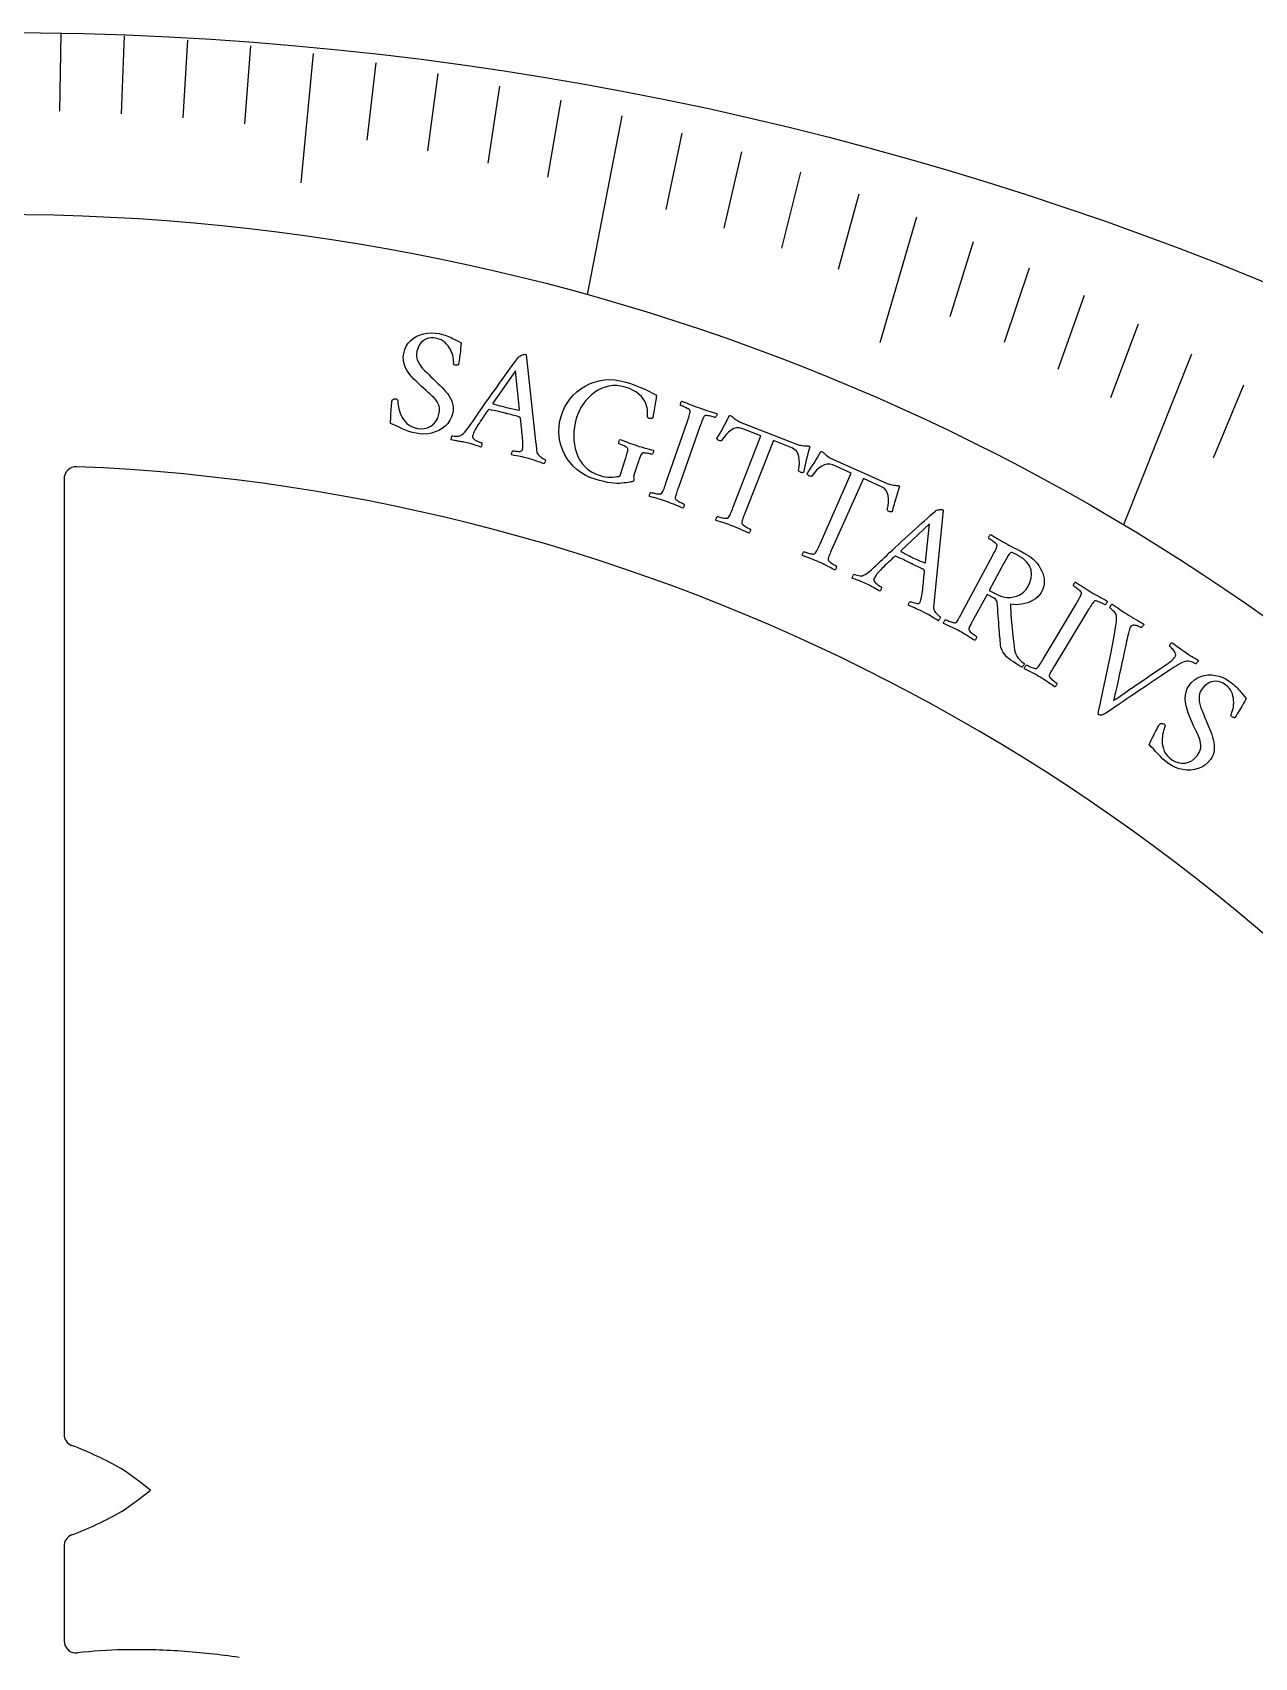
# Model space of a CAD drawing. Header units: millimetres. Extents: x -68 to 68, y -68 to 68.
# Drawn here: x 0.72 to 25.84, y 35 to 68.4 of the extents above; entities that cross this region are included whole.
import ezdxf

# ---------------------------------------------------------------- set-up
doc = ezdxf.new("R2010")
doc.units = ezdxf.units.MM
for name, color, linetype in [('CUT_INNER', 6, 'Continuous'), ('CUT_OUTER', 1, 'Continuous'), ('ENGRAVE', 7, 'Continuous'), ('ENGRAVE_FINE', 8, 'Continuous'), ('TEXT', 5, 'Continuous')]:
    doc.layers.add(name, color=color, linetype=linetype)

msp = doc.modelspace()

# ---------------------------------------------------------------- linework, layer by layer
at = {"layer": 'CUT_INNER'}
for points in [[(1.368, 59.2249), (1.368, 39.5874)], [(1.368, 37.2853), (1.368, 35.3395)]]:
    msp.add_lwpolyline(points, dxfattribs=at)
for centre, radius, start, end in [((1.618, 59.2249), 0.25, 87.71484, 180), ((0.0003, 19.5458), 39.962, 348.04781, 87.66562), ((0.0002, -0.0001), 64.9798, 291.797457, 58.641452), ((1.618, 39.5874), 0.25, 180, 247.52121), ((-1.0799, 32.4677), 7.3639, 60.49244, 69.30507), ((-2.3597, 31.6267), 8.7541, 51.06655, 55.90859), ((-1.6028, 44.2235), 7.4833, 303.67997, 309.34489), ((-1.0799, 44.405), 7.3639, 290.69493, 299.50756), ((1.618, 37.2853), 0.25, 112.47879, 180), ((1.618, 35.3395), 0.25, 180, 275.76847), ((2.7308, 26.0284), 9.1274, 90.89994, 96.8441), ((2.8719, 22.2204), 12.9374, 85.99008, 91.25964), ((2.6694, 19.3827), 15.7823, 81.6342, 85.97712)]:
    msp.add_arc(centre, radius, start, end, dxfattribs=at)
at = {"layer": 'CUT_OUTER'}
msp.add_circle((0, 0), 68.4, dxfattribs=at)
at = {"layer": 'ENGRAVE'}
for points in [[(12.83, 66.6852), (12.1222, 63.0064)], [(24.5392, 61.7899), (23.1442, 58.2772)]]:
    msp.add_lwpolyline(points, dxfattribs=at)
msp.add_circle((0, 19.5457), 45.1196, dxfattribs=at)
at = {"layer": 'ENGRAVE_FINE'}
for points in [[(1.3024, 68.3826), (1.2719, 66.7823)], [(2.6036, 68.3306), (2.5427, 66.731)], [(3.9024, 68.2439), (3.811, 66.6455)], [(5.1977, 68.1227), (5.0759, 66.526)], [(6.4883, 67.9672), (6.2346, 65.3097)], [(7.7729, 67.7777), (7.5904, 66.1858)], [(9.0505, 67.5543), (8.8377, 65.9656)], [(10.32, 67.2976), (10.0769, 65.7125)], [(11.5802, 67.0077), (11.3069, 65.4267)], [(14.0684, 66.3306), (13.7351, 64.7592)], [(15.2943, 65.9443), (14.9311, 64.3785)], [(16.5067, 65.5269), (16.1138, 63.9671)], [(17.7047, 65.079), (17.2822, 63.5257)], [(18.8874, 64.6013), (18.1337, 62.0237)], [(20.0537, 64.0945), (19.5722, 62.5555)], [(21.2029, 63.5591), (20.6921, 62.0281)], [(22.334, 62.9961), (21.7942, 61.4734)], [(23.4464, 62.406), (22.8776, 60.8922)], [(25.6118, 61.1483), (24.9856, 59.6535)]]:
    msp.add_lwpolyline(points, dxfattribs=at)
at = {"layer": 'TEXT'}
for points in [[(9.0748, 62.2106), (9.1225, 62.1997), (9.1657, 62.1883), (9.2044, 62.1764), (9.2385, 62.1641), (9.2704, 62.1509), (9.3026, 62.1367), (9.3348, 62.1213), (9.3673, 62.1049), (9.4018, 62.0871), (9.4404, 62.0676), (9.483, 62.0462), (9.5296, 62.0232), (9.5254, 61.9616), (9.5199, 61.8992), (9.5132, 61.8361), (9.5052, 61.7723), (9.497, 61.7122), (9.4896, 61.6603), (9.483, 61.6165), (9.4772, 61.581), (9.4753, 61.5737), (9.4701, 61.5683), (9.4616, 61.5646), (9.4497, 61.5627), (9.4368, 61.562), (9.4253, 61.562), (9.4153, 61.5628), (9.4066, 61.5642), (9.3963, 61.5673), (9.3875, 61.5717), (9.3802, 61.5774), (9.3744, 61.5844), (9.3762, 61.6146), (9.3752, 61.6479), (9.3716, 61.6842), (9.3653, 61.7236), (9.3561, 61.7644), (9.3436, 61.8051), (9.3279, 61.8456), (9.3091, 61.8861), (9.2868, 61.9253), (9.2611, 61.9623), (9.2319, 61.9969), (9.1992, 62.0291), (9.1628, 62.0577), (9.1225, 62.0811), (9.0784, 62.0994), (9.0304, 62.1126), (8.9687, 62.1221), (8.9125, 62.1236), (8.8618, 62.1169), (8.8165, 62.102), (8.7763, 62.0811), (8.7408, 62.0559), (8.7098, 62.0264), (8.6835, 61.9928), (8.6615, 61.9568), (8.6436, 61.9204), (8.6299, 61.8836), (8.6202, 61.8464), (8.6124, 61.7872), (8.6138, 61.7314), (8.6244, 61.679), (8.6441, 61.6301), (8.6708, 61.5835), (8.7022, 61.5384), (8.7384, 61.4946), (8.7794, 61.4523), (8.8228, 61.4104), (8.8662, 61.3681), (8.9097, 61.3252), (8.9532, 61.2819), (8.9868, 61.2496), (9.0222, 61.2157), (9.0592, 61.1801), (9.0979, 61.143), (9.1368, 61.1043), (9.1744, 61.0642), (9.2109, 61.0226), (9.2462, 60.9797), (9.2785, 60.9352), (9.3064, 60.889), (9.3297, 60.8412), (9.3484, 60.7918), (9.3612, 60.7408), (9.3667, 60.6884), (9.3648, 60.6345), (9.3557, 60.5793), (9.3318, 60.5007), (9.2976, 60.4296), (9.2532, 60.3658), (9.1986, 60.3095), (9.1365, 60.261), (9.0696, 60.2208), (8.9978, 60.1891), (8.9211, 60.1656), (8.842, 60.1508), (8.7627, 60.1451), (8.6832, 60.1484), (8.6035, 60.1608), (8.5293, 60.1786), (8.4574, 60.2004), (8.3877, 60.226), (8.3201, 60.2555), (8.2552, 60.2858), (8.1936, 60.3137), (8.1352, 60.3392), (8.0802, 60.3623), (8.0803, 60.4102), (8.0813, 60.4595), (8.0832, 60.5103), (8.086, 60.5625), (8.0892, 60.6139), (8.0926, 60.6619), (8.0962, 60.7067), (8.0999, 60.7482), (8.1035, 60.7842), (8.1065, 60.8126), (8.1091, 60.8334), (8.1112, 60.8466), (8.1207, 60.8525), (8.1308, 60.8578), (8.1413, 60.8623), (8.1523, 60.8661), (8.1635, 60.8689), (8.1746, 60.8702), (8.1857, 60.8702), (8.1967, 60.8687), (8.209, 60.8644), (8.2179, 60.8572), (8.2234, 60.8469), (8.2254, 60.8338), (8.2266, 60.8086), (8.2295, 60.7789), (8.2341, 60.7446), (8.2404, 60.7057), (8.2492, 60.6638), (8.2613, 60.6206), (8.2768, 60.5762), (8.2956, 60.5304), (8.3184, 60.4852), (8.3462, 60.4425), (8.3788, 60.4022), (8.4163, 60.3643), (8.4596, 60.3304), (8.5099, 60.3021), (8.5672, 60.2795), (8.6314, 60.2623), (8.7028, 60.2536), (8.7721, 60.2579), (8.8396, 60.2754), (8.9051, 60.3061), (8.9642, 60.3497), (9.012, 60.4062), (9.0486, 60.4755), (9.0739, 60.5577), (9.0836, 60.6188), (9.0846, 60.6745), (9.0769, 60.7247), (9.0603, 60.7695), (9.0369, 60.811), (9.0086, 60.851), (8.9755, 60.8896), (8.9375, 60.9267), (8.8963, 60.9637), (8.8533, 61.0019), (8.8087, 61.0411), (8.7624, 61.0814), (8.7112, 61.1289), (8.6592, 61.1783), (8.6065, 61.2296), (8.553, 61.2828), (8.502, 61.3383), (8.4564, 61.3964), (8.4165, 61.4571), (8.3821, 61.5206), (8.3562, 61.5868), (8.3421, 61.656), (8.3396, 61.7282), (8.3488, 61.8033), (8.3699, 61.8809), (8.4009, 61.951), (8.442, 62.0136), (8.4932, 62.0687), (8.5521, 62.1159), (8.6164, 62.1548), (8.6861, 62.1855), (8.7611, 62.2078), (8.839, 62.2217), (8.9173, 62.2267), (8.9959, 62.223), (9.0748, 62.2106)], [(9.7497, 60.3794), (9.7526, 60.3837), (9.7615, 60.3966), (9.7764, 60.4182), (9.7972, 60.4483), (9.8231, 60.4858), (9.8531, 60.5295), (9.8873, 60.5793), (9.9258, 60.6353), (9.9677, 60.696), (10.0124, 60.7598), (10.0598, 60.8269), (10.1099, 60.8972), (10.1617, 60.9696), (10.2142, 61.043), (10.2672, 61.1175), (10.3209, 61.1931), (10.3744, 61.2684), (10.427, 61.342), (10.4787, 61.4139), (10.5294, 61.4842), (10.5783, 61.5516), (10.6244, 61.6148), (10.6675, 61.6737), (10.7078, 61.7284), (10.7193, 61.7391), (10.7348, 61.7495), (10.7543, 61.7598), (10.7778, 61.7698), (10.8015, 61.7781), (10.8216, 61.7832), (10.8382, 61.7852), (10.8512, 61.7839), (10.854, 61.7831), (10.8563, 61.7822), (10.8578, 61.7813), (10.8587, 61.7803), (10.8596, 61.7792), (10.861, 61.7777), (10.863, 61.7758), (10.8655, 61.7736), (11.061, 60.0009), (11.0693, 59.9136), (11.0758, 59.8482), (11.0804, 59.8048), (11.0833, 59.7833), (11.0882, 59.7644), (11.0971, 59.7457), (11.1098, 59.7271), (11.1265, 59.7086), (11.1453, 59.6911), (11.1646, 59.6753), (11.1844, 59.6612), (11.2047, 59.6488), (11.2233, 59.6385), (11.2384, 59.6307), (11.2499, 59.6253), (11.2577, 59.6224), (11.2604, 59.6122), (11.2606, 59.6005), (11.2583, 59.5872), (11.2535, 59.5723), (11.2479, 59.5582), (11.2432, 59.5474), (11.2395, 59.5399), (11.2366, 59.5356), (11.1947, 59.5506), (11.1551, 59.5647), (11.1176, 59.5779), (11.0823, 59.5902), (11.0463, 59.6024), (11.0068, 59.6148), (10.9636, 59.6275), (10.9169, 59.6406), (10.8675, 59.6537), (10.8222, 59.665), (10.7811, 59.6745), (10.7443, 59.6823), (10.7073, 59.6896), (10.6659, 59.6978), (10.6201, 59.7069), (10.5699, 59.717), (10.5666, 59.7257), (10.5656, 59.7362), (10.5669, 59.7487), (10.5706, 59.7629), (10.5757, 59.7768), (10.5816, 59.788), (10.5883, 59.7966), (10.5956, 59.8025), (10.6114, 59.799), (10.6313, 59.796), (10.6554, 59.7932), (10.6837, 59.7907), (10.7119, 59.7895), (10.7358, 59.7905), (10.7553, 59.7936), (10.7706, 59.7989), (10.7779, 59.8048), (10.7843, 59.8134), (10.7897, 59.8247), (10.7943, 59.8387), (10.7974, 59.8553), (10.7994, 59.8774), (10.8001, 59.9049), (10.7996, 59.9379), (10.7981, 59.9749), (10.7959, 60.0144), (10.7928, 60.0563), (10.789, 60.1007), (10.7846, 60.1461), (10.78, 60.1909), (10.7753, 60.2351), (10.7704, 60.2787), (10.7656, 60.3201), (10.7612, 60.3578), (10.7572, 60.3916), (10.7536, 60.4215), (10.7507, 60.4461), (10.7485, 60.4636), (10.7473, 60.4742), (10.7469, 60.4777), (10.7466, 60.4782), (10.7457, 60.4796), (10.7443, 60.4821), (10.7423, 60.4855), (10.7399, 60.489), (10.7373, 60.4917), (10.7345, 60.4937), (10.7315, 60.4949), (10.7073, 60.5027), (10.6802, 60.5107), (10.6504, 60.5191), (10.6177, 60.5278), (10.5842, 60.5365), (10.5518, 60.5448), (10.5206, 60.5528), (10.4906, 60.5605), (10.4829, 60.5625), (10.4751, 60.5645), (10.4673, 60.5665), (10.4596, 60.5685), (10.452, 60.5704), (10.4449, 60.5722), (10.4381, 60.5739), (10.4317, 60.5756), (10.3868, 60.5868), (10.3455, 60.597), (10.3075, 60.606), (10.273, 60.6139), (10.2378, 60.6216), (10.1978, 60.6298), (10.1529, 60.6386), (10.1033, 60.6478), (10.1015, 60.648), (10.0991, 60.6476), (10.0963, 60.6468), (10.0928, 60.6455), (10.0896, 60.6441), (10.0873, 60.6431), (10.0859, 60.6425), (10.0855, 60.6423), (10.0831, 60.6388), (10.0759, 60.6283), (10.0638, 60.6107), (10.047, 60.5862), (10.0269, 60.5567), (10.0049, 60.5247), (9.9811, 60.49), (9.9554, 60.4527), (9.9294, 60.4147), (9.9048, 60.3777), (9.8815, 60.3419), (9.8596, 60.3071), (9.838, 60.273), (9.8196, 60.2414), (9.8046, 60.2122), (9.7928, 60.1856), (9.7834, 60.1614), (9.7756, 60.1397), (9.7695, 60.1205), (9.7649, 60.1038), (9.764, 60.0869), (9.7694, 60.0703), (9.7812, 60.0541), (9.7993, 60.0381), (9.821, 60.0231), (9.8435, 60.0098), (9.8668, 59.9981), (9.8909, 59.988), (9.913, 59.9797), (9.9306, 59.9733), (9.9436, 59.9689), (9.952, 59.9664), (9.9537, 59.961), (9.9542, 59.9523), (9.9535, 59.9405), (9.9517, 59.9255), (9.9489, 59.9101), (9.9455, 59.8971), (9.9414, 59.8865), (9.9368, 59.8783), (9.9092, 59.8867), (9.8838, 59.8946), (9.8604, 59.9019), (9.8392, 59.9088), (9.8189, 59.9153), (9.7987, 59.9219), (9.7785, 59.9284), (9.7582, 59.935), (9.7363, 59.9417), (9.7111, 59.9488), (9.6825, 59.9563), (9.6505, 59.9641), (9.6182, 59.9716), (9.5884, 59.9781), (9.5613, 59.9835), (9.5367, 59.9878), (9.5134, 59.9917), (9.4901, 59.9955), (9.4668, 59.9994), (9.4435, 60.0032), (9.4186, 60.0073), (9.3907, 60.0122), (9.3598, 60.0177), (9.3257, 60.0239), (9.3242, 60.0293), (9.3241, 60.0378), (9.3256, 60.0494), (9.3285, 60.0641), (9.3324, 60.0793), (9.3366, 60.0921), (9.341, 60.1027), (9.3458, 60.1109), (9.3622, 60.108), (9.3838, 60.1058), (9.4106, 60.1042), (9.4425, 60.1032), (9.4746, 60.1042), (9.5016, 60.1086), (9.5236, 60.1164), (9.5405, 60.1277), (9.5698, 60.1528), (9.5978, 60.1801), (9.6245, 60.2095), (9.65, 60.241), (9.6748, 60.2741), (9.6997, 60.3082), (9.7246, 60.3433), (9.7497, 60.3794)], [(10.6467, 61.448), (10.1827, 60.7825), (10.1827, 60.7821), (10.1827, 60.7808), (10.1827, 60.7788), (10.1827, 60.7759), (10.183, 60.773), (10.1835, 60.7708), (10.1845, 60.7693), (10.1859, 60.7686), (10.2166, 60.7594), (10.2503, 60.7497), (10.2869, 60.7395), (10.3265, 60.7287), (10.3655, 60.7181), (10.4005, 60.7088), (10.4315, 60.7006), (10.4584, 60.6937), (10.4933, 60.685), (10.5266, 60.6771), (10.5583, 60.67), (10.5883, 60.6638), (10.6181, 60.6577), (10.6493, 60.6513), (10.6818, 60.6445), (10.7157, 60.6373), (10.7187, 60.6371), (10.7213, 60.6379), (10.7236, 60.6399), (10.7255, 60.643), (10.7271, 60.6462), (10.7282, 60.6485), (10.7289, 60.6499), (10.7291, 60.6503)], [(12.9011, 59.613), (12.9026, 59.6175), (12.904, 59.6221), (12.9055, 59.6266), (12.9069, 59.6312), (12.9084, 59.6357), (12.9099, 59.6403), (12.9113, 59.6448), (12.9128, 59.6494), (12.9218, 59.6775), (12.9301, 59.7045), (12.9379, 59.7301), (12.945, 59.7545), (12.951, 59.7774), (12.9553, 59.7984), (12.9581, 59.8177), (12.9592, 59.8353), (12.9579, 59.8452), (12.9511, 59.8559), (12.9389, 59.8672), (12.9212, 59.8793), (12.9005, 59.8913), (12.8791, 59.9028), (12.8571, 59.9135), (12.8345, 59.9237), (12.8133, 59.9326), (12.7955, 59.9398), (12.7812, 59.9453), (12.7703, 59.949), (12.7685, 59.9575), (12.7683, 59.968), (12.7699, 59.9805), (12.773, 59.9949), (12.7776, 60.009), (12.7831, 60.0202), (12.7897, 60.0285), (12.7972, 60.0341), (12.8422, 60.018), (12.8863, 60.0017), (12.9294, 59.9852), (12.9717, 59.9685), (13.0136, 59.9521), (13.0558, 59.9364), (13.0982, 59.9214), (13.1408, 59.9071), (13.1845, 59.8933), (13.2271, 59.8806), (13.2686, 59.8691), (13.309, 59.8587), (13.3497, 59.8484), (13.3919, 59.8371), (13.4357, 59.8248), (13.4811, 59.8115), (13.4839, 59.8026), (13.4843, 59.792), (13.4822, 59.7797), (13.4776, 59.7657), (13.4717, 59.7521), (13.4656, 59.7411), (13.4593, 59.7327), (13.4528, 59.7269), (13.4419, 59.7303), (13.4273, 59.7342), (13.4092, 59.7387), (13.3874, 59.7437), (13.3641, 59.7485), (13.3414, 59.7523), (13.3191, 59.7551), (13.2973, 59.7568), (13.2777, 59.7569), (13.262, 59.7547), (13.2502, 59.7501), (13.2422, 59.7431), (13.2304, 59.7254), (13.219, 59.7047), (13.2081, 59.6808), (13.1977, 59.6538), (13.1874, 59.6247), (13.1769, 59.5944), (13.1662, 59.5629), (13.1553, 59.5302), (13.0866, 59.3214), (13.0801, 59.2984), (13.0764, 59.2778), (13.0756, 59.2596), (13.0777, 59.2438), (13.0803, 59.2295), (13.081, 59.2159), (13.0798, 59.2028), (13.0767, 59.1904), (13.0743, 59.1847), (13.0708, 59.1798), (13.0663, 59.1756), (13.0608, 59.1722), (13.0527, 59.169), (13.0403, 59.1655), (13.0237, 59.1618), (13.0029, 59.1577), (12.9647, 59.1516), (12.924, 59.1458), (12.8807, 59.1404), (12.8349, 59.1354), (12.7855, 59.1321), (12.7314, 59.132), (12.6725, 59.135), (12.6089, 59.1411), (12.539, 59.1516), (12.4612, 59.1678), (12.3756, 59.1896), (12.2821, 59.217), (12.1778, 59.2545), (12.0808, 59.3), (11.9912, 59.3536), (11.9088, 59.4155), (11.834, 59.484), (11.7674, 59.5579), (11.7089, 59.6371), (11.6585, 59.7217), (11.6166, 59.8103), (11.5835, 59.9017), (11.5592, 59.9958), (11.5438, 60.0928), (11.5377, 60.1913), (11.5414, 60.2902), (11.5548, 60.3894), (11.578, 60.4889), (11.6122, 60.5917), (11.655, 60.6885), (11.7066, 60.7794), (11.7668, 60.8642), (11.8347, 60.9423), (11.9088, 61.0129), (11.9893, 61.076), (12.0762, 61.1317), (12.1685, 61.1785), (12.2651, 61.2154), (12.3662, 61.2424), (12.4715, 61.2593), (12.5798, 61.2654), (12.6897, 61.2597), (12.8011, 61.2422), (12.9138, 61.2129), (12.99, 61.1884), (13.0675, 61.1616), (13.1463, 61.1327), (13.2262, 61.1015), (13.3065, 61.0674), (13.3864, 61.03), (13.4657, 60.9893), (13.5446, 60.9451), (13.544, 60.941), (13.5422, 60.9287), (13.5393, 60.9082), (13.5352, 60.8795), (13.5302, 60.8453), (13.5244, 60.8084), (13.518, 60.7688), (13.5109, 60.7265), (13.5037, 60.6838), (13.4969, 60.643), (13.4905, 60.6043), (13.4845, 60.5674), (13.4792, 60.5353), (13.4749, 60.5107), (13.4715, 60.4934), (13.469, 60.4837), (13.467, 60.4776), (13.4619, 60.4726), (13.4538, 60.4686), (13.4425, 60.4656), (13.4297, 60.4639), (13.4171, 60.4638), (13.4045, 60.4654), (13.3921, 60.4687), (13.3818, 60.4726), (13.3727, 60.4775), (13.3648, 60.4833), (13.3579, 60.4899), (13.3599, 60.5102), (13.3613, 60.5357), (13.362, 60.5665), (13.362, 60.6025), (13.3595, 60.6423), (13.3526, 60.6843), (13.3411, 60.7286), (13.3252, 60.7752), (13.3032, 60.8226), (13.2733, 60.8694), (13.2356, 60.9154), (13.1901, 60.9608), (13.1348, 61.004), (13.0679, 61.0434), (12.9894, 61.079), (12.8993, 61.1107), (12.815, 61.1316), (12.7317, 61.1419), (12.6495, 61.1415), (12.5684, 61.1304), (12.4895, 61.1099), (12.4136, 61.0813), (12.3408, 61.0446), (12.2711, 60.9998), (12.2055, 60.9484), (12.1448, 60.8917), (12.0891, 60.8298), (12.0384, 60.7627), (11.9933, 60.6919), (11.9547, 60.619), (11.9225, 60.5441), (11.8967, 60.4671), (11.8744, 60.3794), (11.8583, 60.2907), (11.8484, 60.2011), (11.8446, 60.1105), (11.8474, 60.0206), (11.8574, 59.9329), (11.8745, 59.8474), (11.8987, 59.7642), (11.9305, 59.6845), (11.9701, 59.61), (12.0177, 59.5404), (12.0733, 59.4758), (12.1373, 59.4178), (12.2105, 59.3678), (12.2928, 59.3259), (12.3844, 59.292), (12.4405, 59.2767), (12.4947, 59.2662), (12.5469, 59.2607), (12.5972, 59.2602), (12.6452, 59.2626), (12.6904, 59.266), (12.7329, 59.2705), (12.7727, 59.276), (12.7804, 59.2772), (12.7867, 59.2795), (12.7914, 59.2829), (12.7946, 59.2874), (12.7971, 59.2928), (12.7995, 59.2988), (12.802, 59.3054), (12.8044, 59.3127)], [(14.4265, 60.6833), (14.4714, 60.6678), (14.5159, 60.6531), (14.56, 60.6391), (14.6037, 60.6258), (14.6476, 60.6126), (14.6925, 60.5988), (14.7382, 60.5844), (14.7848, 60.5694), (14.7876, 60.5604), (14.7878, 60.5497), (14.7855, 60.5374), (14.7806, 60.5235), (14.7743, 60.5101), (14.7679, 60.4993), (14.7613, 60.4911), (14.7546, 60.4855), (14.7433, 60.4892), (14.7279, 60.4938), (14.7084, 60.4992), (14.6849, 60.5054), (14.6596, 60.5117), (14.6348, 60.517), (14.6107, 60.5215), (14.5871, 60.5251), (14.5659, 60.527), (14.549, 60.526), (14.5363, 60.5223), (14.5279, 60.5157), (14.518, 60.5011), (14.5083, 60.4838), (14.4988, 60.4639), (14.4894, 60.4415), (14.48, 60.4171), (14.4704, 60.3916), (14.4606, 60.3648), (14.4506, 60.3369), (14.449, 60.3324), (14.4474, 60.3279), (14.4458, 60.3234), (14.4442, 60.3189), (14.4426, 60.3144), (14.441, 60.3099), (14.4394, 60.3054), (14.4379, 60.3009), (13.9942, 59.0484), (13.9926, 59.0439), (13.991, 59.0394), (13.9894, 59.0349), (13.9878, 59.0304), (13.9862, 59.0259), (13.9846, 59.0214), (13.983, 59.0169), (13.9814, 59.0124), (13.9716, 58.9844), (13.9625, 58.9578), (13.954, 58.9324), (13.9462, 58.9082), (13.9395, 58.8855), (13.9345, 58.8646), (13.9311, 58.8454), (13.9294, 58.8279), (13.932, 58.8188), (13.9392, 58.8084), (13.951, 58.7968), (13.9673, 58.784), (13.9865, 58.771), (14.0067, 58.7586), (14.028, 58.7468), (14.0504, 58.7358), (14.0715, 58.7259), (14.0892, 58.718), (14.1033, 58.712), (14.1139, 58.7078), (14.1153, 58.6993), (14.115, 58.6888), (14.113, 58.6764), (14.1092, 58.6621), (14.1041, 58.6483), (14.0981, 58.6373), (14.0913, 58.6292), (14.0837, 58.6239), (14.0409, 58.6426), (13.9989, 58.6607), (13.9577, 58.6783), (13.9174, 58.6953), (13.8771, 58.7118), (13.836, 58.7279), (13.7942, 58.7436), (13.7516, 58.7589), (13.7098, 58.7732), (13.6674, 58.787), (13.6244, 58.8004), (13.5809, 58.8133), (13.5368, 58.8258), (13.4923, 58.8383), (13.4474, 58.8507), (13.402, 58.8629), (13.3993, 58.8718), (13.3991, 58.8824), (13.4013, 58.8947), (13.4059, 58.9087), (13.4119, 58.9222), (13.418, 58.9332), (13.4243, 58.9416), (13.4308, 58.9474), (13.4417, 58.944), (13.4565, 58.9398), (13.4752, 58.935), (13.4978, 58.9295), (13.5223, 58.9241), (13.5466, 58.9199), (13.5706, 58.9168), (13.5943, 58.9148), (13.6156, 58.9144), (13.6319, 58.9162), (13.6433, 58.92), (13.6499, 58.9259), (13.6619, 58.9435), (13.6735, 58.9641), (13.6848, 58.9878), (13.6957, 59.0146), (13.7064, 59.0436), (13.7174, 59.0737), (13.7286, 59.105), (13.74, 59.1375), (14.1756, 60.3928), (14.1868, 60.4255), (14.1976, 60.4573), (14.2078, 60.4882), (14.2174, 60.5183), (14.2257, 60.5467), (14.2316, 60.5728), (14.2351, 60.5966), (14.2364, 60.618), (14.2351, 60.6279), (14.2282, 60.6385), (14.2157, 60.6498), (14.1976, 60.6617), (14.1762, 60.6738), (14.154, 60.6856), (14.1311, 60.6969), (14.1074, 60.7079), (14.0851, 60.7178), (14.0665, 60.7257), (14.0516, 60.7317), (14.0404, 60.7359), (14.0387, 60.7444), (14.0387, 60.755), (14.0404, 60.7674), (14.0439, 60.7818), (14.0487, 60.7957), (14.0546, 60.8068), (14.0614, 60.815), (14.0692, 60.8203), (14.1152, 60.8028), (14.1608, 60.7852), (14.2059, 60.7674), (14.2506, 60.7496), (14.2949, 60.732), (14.3389, 60.7151), (14.3828, 60.6989), (14.4265, 60.6833)], [(16.441, 59.9342), (16.461, 59.9271), (16.4845, 59.9207), (16.5114, 59.9151), (16.5417, 59.9103), (16.5717, 59.9063), (16.5978, 59.9036), (16.6199, 59.902), (16.638, 59.9017), (16.6514, 59.9022), (16.6623, 59.902), (16.6706, 59.9011), (16.6764, 59.8996), (16.6811, 59.8973), (16.6858, 59.894), (16.6905, 59.8899), (16.6954, 59.8849), (16.6761, 59.8159), (16.6578, 59.7478), (16.6405, 59.6806), (16.6242, 59.6143), (16.6089, 59.5488), (16.5946, 59.4843), (16.5813, 59.4206), (16.569, 59.3577), (16.5641, 59.3561), (16.5579, 59.3546), (16.5505, 59.3531), (16.5418, 59.3518), (16.5323, 59.3514), (16.5228, 59.3528), (16.5131, 59.356), (16.5032, 59.3609), (16.4885, 59.3681), (16.4776, 59.3758), (16.4705, 59.3841), (16.4671, 59.3931), (16.4793, 59.4723), (16.4839, 59.5473), (16.481, 59.6181), (16.4705, 59.6846), (16.4508, 59.7439), (16.4207, 59.7928), (16.38, 59.8313), (16.3289, 59.8593), (15.9502, 60.0107), (15.3683, 58.5344), (15.3557, 58.5023), (15.3438, 58.4712), (15.3325, 58.4412), (15.3218, 58.4122), (15.3126, 58.3848), (15.3057, 58.3595), (15.3011, 58.3363), (15.2988, 58.3151), (15.3011, 58.3059), (15.3079, 58.2953), (15.3192, 58.2833), (15.3351, 58.2699), (15.3537, 58.2563), (15.3732, 58.2433), (15.3936, 58.231), (15.415, 58.2194), (15.4351, 58.2091), (15.452, 58.2007), (15.4656, 58.1943), (15.476, 58.1898), (15.4772, 58.1812), (15.4765, 58.1708), (15.474, 58.1585), (15.4697, 58.1443), (15.4641, 58.1307), (15.4578, 58.1199), (15.4507, 58.112), (15.4429, 58.107), (15.4007, 58.1272), (15.3594, 58.1468), (15.3189, 58.1657), (15.2792, 58.1841), (15.2395, 58.2021), (15.199, 58.2196), (15.1577, 58.2368), (15.1157, 58.2535), (15.0744, 58.2693), (15.0325, 58.2846), (14.9901, 58.2995), (14.947, 58.3138), (14.9034, 58.328), (14.8594, 58.342), (14.8149, 58.3559), (14.7699, 58.3697), (14.7676, 58.3787), (14.7677, 58.3893), (14.7704, 58.4015), (14.7755, 58.4153), (14.7819, 58.4286), (14.7884, 58.4394), (14.795, 58.4475), (14.8017, 58.4531), (14.8124, 58.4493), (14.8271, 58.4447), (14.8456, 58.4392), (14.8681, 58.4329), (14.8924, 58.4267), (14.9164, 58.4216), (14.9403, 58.4177), (14.964, 58.4149), (14.9852, 58.4137), (15.0016, 58.4149), (15.0131, 58.4183), (15.0199, 58.424), (15.0325, 58.4412), (15.0449, 58.4614), (15.057, 58.4847), (15.0688, 58.5111), (15.0805, 58.5396), (15.0926, 58.5693), (15.1048, 58.6002), (15.1173, 58.6323), (15.6898, 60.1123), (15.3026, 60.26), (15.2459, 60.274), (15.1899, 60.2732), (15.1346, 60.2577), (15.08, 60.2274), (15.027, 60.1857), (14.9763, 60.1358), (14.928, 60.0779), (14.8819, 60.0118), (14.8734, 60.0075), (14.8625, 60.0062), (14.8492, 60.0079), (14.8336, 60.0126), (14.8231, 60.0156), (14.8141, 60.0198), (14.8066, 60.025), (14.8006, 60.0315), (14.7957, 60.0381), (14.7917, 60.044), (14.7885, 60.0492), (14.7861, 60.0537), (14.8195, 60.1083), (14.8526, 60.1643), (14.8854, 60.2216), (14.9178, 60.2804), (14.9501, 60.3405), (14.9824, 60.4018), (15.0148, 60.4644), (15.0472, 60.5282), (15.0562, 60.5276), (15.0655, 60.5253), (15.0751, 60.5215), (15.0849, 60.516), (15.0943, 60.5099), (15.1025, 60.504), (15.1094, 60.4984), (15.1151, 60.493), (15.1283, 60.4813), (15.1442, 60.4682), (15.163, 60.454), (15.1846, 60.4384), (15.2071, 60.4234), (15.2284, 60.4106), (15.2486, 60.4002), (15.2677, 60.3921)], [(18.2887, 59.1318), (18.3084, 59.1238), (18.3316, 59.1163), (18.3581, 59.1095), (18.3882, 59.1032), (18.418, 59.0979), (18.4439, 59.094), (18.4659, 59.0914), (18.484, 59.0902), (18.4974, 59.0901), (18.5083, 59.0894), (18.5166, 59.0882), (18.5223, 59.0864), (18.5268, 59.0838), (18.5314, 59.0804), (18.5359, 59.076), (18.5406, 59.0708), (18.5181, 59.0028), (18.4967, 58.9356), (18.4763, 58.8693), (18.457, 58.8038), (18.4387, 58.7391), (18.4214, 58.6752), (18.4051, 58.6122), (18.3899, 58.5501), (18.385, 58.5486), (18.3788, 58.5474), (18.3713, 58.5463), (18.3625, 58.5454), (18.3531, 58.5454), (18.3436, 58.5472), (18.334, 58.5508), (18.3244, 58.5562), (18.3101, 58.5641), (18.2995, 58.5723), (18.2928, 58.581), (18.2898, 58.59), (18.3057, 58.6686), (18.3138, 58.7433), (18.3141, 58.8141), (18.3066, 58.8811), (18.2898, 58.9412), (18.2619, 58.9915), (18.2231, 59.0318), (18.1733, 59.0622), (17.802, 59.2308), (17.1525, 57.783), (17.1385, 57.7515), (17.1251, 57.7211), (17.1125, 57.6916), (17.1005, 57.6632), (17.09, 57.6362), (17.0819, 57.6112), (17.0762, 57.5882), (17.073, 57.5672), (17.0748, 57.5579), (17.0811, 57.547), (17.0919, 57.5345), (17.1072, 57.5204), (17.1251, 57.5059), (17.144, 57.492), (17.1638, 57.4788), (17.1846, 57.4662), (17.2043, 57.455), (17.2207, 57.4458), (17.2341, 57.4388), (17.2442, 57.4338), (17.245, 57.4252), (17.2438, 57.4148), (17.2407, 57.4026), (17.2358, 57.3887), (17.2296, 57.3753), (17.2228, 57.3648), (17.2153, 57.3573), (17.2073, 57.3526), (17.1661, 57.3747), (17.1257, 57.3962), (17.0861, 57.4171), (17.0473, 57.4373), (17.0085, 57.457), (16.9689, 57.4764), (16.9285, 57.4954), (16.8872, 57.5141), (16.8467, 57.5318), (16.8056, 57.549), (16.7639, 57.5658), (16.7215, 57.5822), (16.6786, 57.5983), (16.6353, 57.6143), (16.5915, 57.6303), (16.5472, 57.6462), (16.5453, 57.6553), (16.5459, 57.6658), (16.5491, 57.6779), (16.5549, 57.6915), (16.5619, 57.7045), (16.5689, 57.7149), (16.5759, 57.7227), (16.5828, 57.728), (16.5933, 57.7237), (16.6078, 57.7184), (16.626, 57.7121), (16.6482, 57.7047), (16.6721, 57.6974), (16.6959, 57.6912), (16.7196, 57.6862), (16.7432, 57.6823), (16.7643, 57.6802), (16.7807, 57.6806), (16.7924, 57.6835), (16.7994, 57.6889), (16.8128, 57.7054), (16.8261, 57.725), (16.8392, 57.7477), (16.8522, 57.7736), (16.8653, 57.8015), (16.8787, 57.8307), (16.8924, 57.861), (16.9064, 57.8925), (17.5465, 59.3444), (17.1666, 59.5098), (17.1106, 59.5264), (17.0547, 59.5283), (16.9987, 59.5153), (16.9428, 59.4875), (16.8879, 59.4483), (16.8349, 59.4008), (16.7839, 59.3452), (16.7349, 59.2814), (16.7262, 59.2775), (16.7152, 59.2767), (16.7021, 59.279), (16.6867, 59.2844), (16.6763, 59.2878), (16.6675, 59.2924), (16.6603, 59.298), (16.6546, 59.3047), (16.65, 59.3116), (16.6463, 59.3177), (16.6433, 59.323), (16.6412, 59.3276), (16.6771, 59.3806), (16.7127, 59.435), (16.748, 59.4908), (16.7831, 59.548), (16.8181, 59.6065), (16.8533, 59.6663), (16.8885, 59.7273), (16.9239, 59.7895), (16.9328, 59.7885), (16.942, 59.7858), (16.9514, 59.7815), (16.961, 59.7756), (16.9701, 59.7691), (16.978, 59.7628), (16.9847, 59.7569), (16.9901, 59.7512), (17.0027, 59.7389), (17.018, 59.7252), (17.0361, 59.71), (17.057, 59.6935), (17.0787, 59.6774), (17.0994, 59.6637), (17.1192, 59.6524), (17.1378, 59.6434)], [(18.0583, 57.4448), (18.0621, 57.4484), (18.0736, 57.4592), (18.0926, 57.4772), (18.1192, 57.5023), (18.1523, 57.5336), (18.1908, 57.57), (18.2347, 57.6116), (18.284, 57.6583), (18.3377, 57.7089), (18.3947, 57.762), (18.455, 57.8177), (18.5187, 57.876), (18.5845, 57.936), (18.6511, 57.9969), (18.7186, 58.0587), (18.7868, 58.1214), (18.8548, 58.1838), (18.9216, 58.2448), (18.9872, 58.3044), (19.0516, 58.3626), (19.1134, 58.4183), (19.1716, 58.4704), (19.2262, 58.519), (19.277, 58.5641), (19.2904, 58.5721), (19.3078, 58.5791), (19.329, 58.5851), (19.354, 58.59), (19.379, 58.5932), (19.3997, 58.594), (19.4163, 58.5924), (19.4287, 58.5885), (19.4314, 58.587), (19.4334, 58.5857), (19.4347, 58.5845), (19.4354, 58.5834), (19.436, 58.582), (19.4371, 58.5803), (19.4387, 58.5781), (19.4407, 58.5754), (19.2618, 56.801), (19.2517, 56.7138), (19.2444, 56.6485), (19.2398, 56.6051), (19.2382, 56.5835), (19.2391, 56.564), (19.2438, 56.5438), (19.2524, 56.5229), (19.2648, 56.5014), (19.2796, 56.4803), (19.2952, 56.4609), (19.3116, 56.4429), (19.3288, 56.4266), (19.3449, 56.4127), (19.358, 56.4018), (19.3681, 56.3942), (19.3752, 56.3897), (19.3756, 56.3792), (19.3734, 56.3677), (19.3683, 56.3551), (19.3605, 56.3416), (19.3521, 56.329), (19.3453, 56.3194), (19.3401, 56.3128), (19.3364, 56.3092), (19.2986, 56.3326), (19.2627, 56.3547), (19.2288, 56.3754), (19.1969, 56.3949), (19.1642, 56.4142), (19.1281, 56.4346), (19.0886, 56.4561), (19.0456, 56.4786), (19, 56.5018), (18.9581, 56.5223), (18.92, 56.5402), (18.8855, 56.5554), (18.8509, 56.5703), (18.8121, 56.587), (18.7692, 56.6055), (18.7222, 56.6258), (18.7208, 56.635), (18.722, 56.6455), (18.7259, 56.6574), (18.7325, 56.6706), (18.7404, 56.6831), (18.7486, 56.6928), (18.7568, 56.6998), (18.7652, 56.704), (18.7799, 56.6974), (18.7988, 56.6902), (18.8218, 56.6825), (18.8489, 56.6742), (18.8762, 56.6671), (18.8998, 56.663), (18.9196, 56.662), (18.9356, 56.664), (18.944, 56.6682), (18.952, 56.6753), (18.9597, 56.6852), (18.9671, 56.698), (18.9736, 56.7136), (18.9801, 56.7347), (18.9866, 56.7615), (18.993, 56.7939), (18.9993, 56.8304), (19.0053, 56.8694), (19.0111, 56.9111), (19.0166, 56.9553), (19.0218, 57.0006), (19.0267, 57.0454), (19.0313, 57.0896), (19.0355, 57.1333), (19.0395, 57.1748), (19.043, 57.2125), (19.0462, 57.2464), (19.049, 57.2765), (19.0512, 57.3011), (19.0528, 57.3187), (19.0538, 57.3293), (19.0541, 57.3328), (19.0539, 57.3333), (19.0534, 57.3349), (19.0525, 57.3376), (19.0512, 57.3414), (19.0496, 57.3453), (19.0477, 57.3485), (19.0453, 57.351), (19.0427, 57.3528), (19.0206, 57.3655), (18.9958, 57.379), (18.9684, 57.3935), (18.9382, 57.4088), (18.9073, 57.4243), (18.8774, 57.4392), (18.8485, 57.4535), (18.8208, 57.4673), (18.8136, 57.4709), (18.8064, 57.4744), (18.7993, 57.478), (18.7921, 57.4815), (18.7851, 57.485), (18.7785, 57.4883), (18.7722, 57.4914), (18.7663, 57.4943), (18.7248, 57.5147), (18.6864, 57.5332), (18.6512, 57.55), (18.6191, 57.565), (18.5863, 57.5798), (18.5488, 57.5962), (18.5068, 57.6141), (18.4602, 57.6335), (18.4585, 57.634), (18.4561, 57.6342), (18.4531, 57.634), (18.4495, 57.6334), (18.4461, 57.6327), (18.4436, 57.6323), (18.4421, 57.632), (18.4417, 57.6319), (18.4386, 57.6289), (18.4293, 57.6202), (18.4139, 57.6055), (18.3923, 57.585), (18.3665, 57.5604), (18.3383, 57.5336), (18.3077, 57.5047), (18.2748, 57.4736), (18.2415, 57.4418), (18.2097, 57.4108), (18.1795, 57.3806), (18.1507, 57.3512), (18.1225, 57.3223), (18.098, 57.2952), (18.0771, 57.2699), (18.06, 57.2463), (18.0458, 57.2246), (18.0337, 57.205), (18.0237, 57.1875), (18.0157, 57.1721), (18.0113, 57.1558), (18.0132, 57.1384), (18.0213, 57.1201), (18.0357, 57.1007), (18.0538, 57.0815), (18.073, 57.0637), (18.0933, 57.0474), (18.1147, 57.0325), (18.1347, 57.0198), (18.1505, 57.0099), (18.1623, 57.0029), (18.17, 56.9987), (18.1706, 56.993), (18.1692, 56.9845), (18.1661, 56.973), (18.1611, 56.9587), (18.1552, 56.9442), (18.1491, 56.9322), (18.143, 56.9227), (18.1367, 56.9157), (18.1116, 56.9296), (18.0883, 56.9427), (18.067, 56.9547), (18.0476, 56.9659), (18.0292, 56.9765), (18.0108, 56.9871), (17.9924, 56.9978), (17.9739, 57.0084), (17.9539, 57.0195), (17.9307, 57.0317), (17.9043, 57.045), (17.8747, 57.0594), (17.8446, 57.0734), (17.8169, 57.086), (17.7914, 57.0969), (17.7683, 57.1063), (17.7463, 57.115), (17.7243, 57.1236), (17.7023, 57.1322), (17.6803, 57.1408), (17.6569, 57.15), (17.6306, 57.1606), (17.6015, 57.1725), (17.5695, 57.1857), (17.5691, 57.1912), (17.5708, 57.1996), (17.5747, 57.2106), (17.5807, 57.2244), (17.5877, 57.2384), (17.5944, 57.2501), (17.601, 57.2595), (17.6073, 57.2665), (17.6227, 57.2603), (17.6434, 57.2536), (17.6692, 57.2464), (17.7003, 57.2388), (17.7319, 57.2331), (17.7592, 57.2318), (17.7823, 57.2348), (17.8012, 57.2423), (17.8351, 57.2608), (17.8682, 57.2816), (17.9005, 57.3048), (17.932, 57.3303), (17.9631, 57.3575), (17.9946, 57.3856), (18.0263, 57.4147), (18.0583, 57.4448)], [(19.1587, 58.3027), (18.566, 57.7486), (18.5659, 57.7482), (18.5657, 57.747), (18.5652, 57.745), (18.5647, 57.7422), (18.5642, 57.7393), (18.5644, 57.737), (18.565, 57.7354), (18.5662, 57.7344), (18.5943, 57.719), (18.6252, 57.7025), (18.6589, 57.6848), (18.6954, 57.666), (18.7314, 57.6475), (18.7636, 57.6311), (18.7922, 57.6167), (18.8171, 57.6043), (18.8494, 57.5885), (18.8803, 57.5738), (18.9098, 57.5603), (18.9378, 57.5479), (18.9657, 57.5357), (18.9949, 57.523), (19.0253, 57.5095), (19.057, 57.4954), (19.0598, 57.4945), (19.0625, 57.4948), (19.0652, 57.4963), (19.0677, 57.4989), (19.0699, 57.5017), (19.0715, 57.5037), (19.0724, 57.5049), (19.0727, 57.5053)], [(21.1489, 57.6732), (21.1957, 57.6447), (21.2411, 57.6118), (21.285, 57.5747), (21.3275, 57.5334), (21.3671, 57.4887), (21.4028, 57.4416), (21.4345, 57.3921), (21.4621, 57.3402), (21.4846, 57.2866), (21.5009, 57.2316), (21.5109, 57.1753), (21.5146, 57.1177), (21.511, 57.0596), (21.4988, 57.0015), (21.4782, 56.9434), (21.4491, 56.8853), (21.418, 56.8393), (21.3806, 56.7979), (21.3367, 56.7611), (21.2863, 56.7289), (21.2317, 56.7014), (21.1748, 56.6788), (21.1157, 56.6612), (21.0544, 56.6484), (20.9929, 56.6406), (20.9333, 56.6381), (20.8757, 56.6409), (20.8199, 56.649), (20.8231, 56.5702), (20.8268, 56.4943), (20.8311, 56.4212), (20.836, 56.3509), (20.8415, 56.282), (20.8476, 56.2129), (20.8545, 56.1436), (20.862, 56.0741), (20.8701, 56.0026), (20.8786, 55.9273), (20.8876, 55.8483), (20.897, 55.7656), (20.9054, 55.7124), (20.9177, 55.6634), (20.934, 55.6185), (20.9542, 55.5778), (20.9801, 55.5394), (21.0134, 55.5018), (21.0541, 55.4648), (21.1022, 55.4285), (21.1027, 55.4192), (21.0997, 55.4087), (21.0933, 55.397), (21.0834, 55.3841), (21.0729, 55.372), (21.0645, 55.3628), (21.0583, 55.3565), (21.0543, 55.3531), (20.9911, 55.391), (20.9341, 55.4268), (20.8833, 55.4604), (20.8388, 55.4919), (20.8005, 55.5208), (20.7685, 55.5468), (20.7427, 55.5698), (20.7231, 55.5899), (20.7117, 55.6049), (20.6985, 55.6229), (20.6834, 55.644), (20.6665, 55.6683), (20.6501, 55.6964), (20.6367, 55.7289), (20.6263, 55.7659), (20.6189, 55.8074), (20.6167, 55.8267), (20.614, 55.8532), (20.6109, 55.8868), (20.6072, 55.9276), (20.6032, 55.9742), (20.599, 56.0256), (20.5946, 56.0815), (20.5901, 56.1421), (20.5853, 56.2062), (20.5802, 56.2724), (20.5749, 56.3407), (20.5693, 56.4113), (20.5638, 56.4824), (20.5585, 56.5527), (20.5535, 56.6221), (20.5488, 56.6906), (20.5432, 56.7128), (20.5303, 56.7336), (20.5102, 56.7528), (20.4829, 56.7706), (20.3392, 56.8493), (20.0616, 56.3402), (20.0593, 56.336), (20.057, 56.3318), (20.0547, 56.3276), (20.0524, 56.3234), (20.0501, 56.3192), (20.0478, 56.315), (20.0456, 56.3108), (20.0433, 56.3066), (20.0292, 56.2806), (20.016, 56.2557), (20.0036, 56.2319), (19.992, 56.2093), (19.9819, 56.188), (19.9736, 56.1681), (19.9673, 56.1497), (19.9628, 56.1327), (19.9639, 56.1232), (19.9694, 56.1119), (19.9792, 56.0986), (19.9933, 56.0834), (20.0102, 56.0674), (20.0282, 56.052), (20.0474, 56.037), (20.0677, 56.0226), (20.087, 56.0095), (20.1032, 55.9989), (20.1162, 55.9907), (20.126, 55.9849), (20.1261, 55.9763), (20.1241, 55.966), (20.1201, 55.9541), (20.1141, 55.9406), (20.1069, 55.9277), (20.0993, 55.9178), (20.0913, 55.9109), (20.0829, 55.9068), (20.0436, 55.9321), (20.005, 55.9566), (19.9671, 55.9804), (19.93, 56.0036), (19.8928, 56.0263), (19.8548, 56.0487), (19.816, 56.0708), (19.7763, 56.0926), (19.7373, 56.1134), (19.6976, 56.1337), (19.6573, 56.1537), (19.6163, 56.1733), (19.5748, 56.1927), (19.5329, 56.212), (19.4904, 56.2313), (19.4475, 56.2506), (19.4463, 56.2598), (19.4477, 56.2703), (19.4519, 56.2821), (19.4587, 56.2952), (19.4667, 56.3076), (19.4745, 56.3174), (19.482, 56.3247), (19.4893, 56.3294), (19.4995, 56.3244), (19.5135, 56.318), (19.5312, 56.3102), (19.5527, 56.3012), (19.576, 56.292), (19.5993, 56.284), (19.6225, 56.2772), (19.6457, 56.2714), (19.6666, 56.2677), (19.683, 56.2668), (19.6949, 56.2688), (19.7023, 56.2737), (19.7169, 56.2891), (19.7317, 56.3076), (19.7465, 56.3292), (19.7615, 56.354), (19.7767, 56.3809), (19.7923, 56.4089), (19.8083, 56.438), (19.8247, 56.4683), (20.4504, 57.6406), (20.4666, 57.671), (20.4822, 57.7008), (20.4972, 57.7297), (20.5115, 57.7578), (20.5241, 57.7846), (20.534, 57.8095), (20.5413, 57.8323), (20.5459, 57.8533), (20.5462, 57.8633), (20.5411, 57.8748), (20.5306, 57.8879), (20.5145, 57.9026), (20.4954, 57.9179), (20.4757, 57.9328), (20.4552, 57.9475), (20.4342, 57.9617), (20.4144, 57.9746), (20.3977, 57.9851), (20.3843, 57.9933), (20.3739, 57.9991), (20.3736, 58.0079), (20.3752, 58.0182), (20.3789, 58.0303), (20.3846, 58.0439), (20.3916, 58.0569), (20.3991, 58.0669), (20.4072, 58.0739), (20.4157, 58.0779), (20.4583, 58.0534), (20.5003, 58.0289), (20.5416, 58.0046), (20.5822, 57.9802), (20.6225, 57.9562), (20.6629, 57.9328), (20.7034, 57.91), (20.7439, 57.8877), (20.7869, 57.8647), (20.8316, 57.8411), (20.8781, 57.8169), (20.9264, 57.7921), (20.9772, 57.7658), (21.0313, 57.7373), (21.0885, 57.7064), (21.1489, 57.6732)], [(21.1775, 57.0071), (21.2193, 57.0953), (21.2443, 57.1825), (21.2524, 57.2687), (21.2436, 57.3539), (21.2139, 57.4361), (21.1593, 57.5133), (21.0799, 57.5855), (20.9756, 57.6524), (20.9608, 57.6603), (20.9424, 57.6697), (20.9204, 57.6807), (20.8948, 57.6932), (20.8696, 57.7038), (20.8488, 57.7092), (20.8324, 57.7095), (20.8205, 57.7047), (20.8073, 57.6927), (20.793, 57.6757), (20.7776, 57.6536), (20.761, 57.6264), (20.744, 57.5966), (20.727, 57.5665), (20.7101, 57.5362), (20.6933, 57.5055), (20.385, 56.9333), (20.5318, 56.8528), (20.5864, 56.8267), (20.6432, 56.8072), (20.7021, 56.7945), (20.7632, 56.7884), (20.8245, 56.7893), (20.8842, 56.7974), (20.9422, 56.8128), (20.9987, 56.8354), (21.0516, 56.8658), (21.0991, 56.9046), (21.141, 56.9516), (21.1775, 57.0071)], [(22.4813, 56.8956), (22.5221, 56.8714), (22.5627, 56.8479), (22.603, 56.8252), (22.6431, 56.8033), (22.6835, 56.7814), (22.7246, 56.7588), (22.7664, 56.7354), (22.8091, 56.7113), (22.8099, 56.7019), (22.808, 56.6914), (22.8032, 56.6799), (22.7955, 56.6672), (22.7867, 56.6554), (22.7782, 56.6461), (22.7701, 56.6394), (22.7624, 56.6353), (22.7521, 56.6412), (22.7379, 56.6489), (22.72, 56.6581), (22.6982, 56.669), (22.6747, 56.6802), (22.6515, 56.6905), (22.6288, 56.6998), (22.6064, 56.7081), (22.5861, 56.7142), (22.5693, 56.7167), (22.5562, 56.7156), (22.5466, 56.7109), (22.5339, 56.6986), (22.5209, 56.6837), (22.5075, 56.6661), (22.4938, 56.6461), (22.4797, 56.6241), (22.4651, 56.6011), (22.4501, 56.5769), (22.4346, 56.5515), (22.4321, 56.5475), (22.4296, 56.5434), (22.4272, 56.5393), (22.4247, 56.5352), (22.4222, 56.5311), (22.4197, 56.527), (22.4172, 56.5229), (22.4148, 56.5188), (21.7259, 55.3826), (21.7234, 55.3785), (21.721, 55.3744), (21.7185, 55.3703), (21.716, 55.3663), (21.7135, 55.3622), (21.7111, 55.3581), (21.7086, 55.354), (21.7061, 55.3499), (21.6909, 55.3246), (21.6765, 55.3003), (21.663, 55.2772), (21.6505, 55.2551), (21.6393, 55.2342), (21.6302, 55.2148), (21.623, 55.1966), (21.6178, 55.1799), (21.6185, 55.1704), (21.6234, 55.1588), (21.6326, 55.145), (21.646, 55.1292), (21.6621, 55.1125), (21.6794, 55.0963), (21.6978, 55.0804), (21.7175, 55.0651), (21.7362, 55.0512), (21.7518, 55.0398), (21.7645, 55.031), (21.774, 55.0248), (21.7737, 55.0161), (21.7712, 55.006), (21.7667, 54.9943), (21.7601, 54.981), (21.7523, 54.9685), (21.7442, 54.959), (21.7359, 54.9524), (21.7274, 54.9488), (21.6892, 54.9758), (21.6518, 55.002), (21.6151, 55.0276), (21.579, 55.0524), (21.5429, 55.0768), (21.506, 55.1009), (21.4682, 55.1248), (21.4296, 55.1484), (21.3916, 55.1709), (21.3529, 55.1931), (21.3135, 55.2149), (21.2735, 55.2363), (21.2329, 55.2576), (21.1919, 55.2788), (21.1504, 55.3), (21.1084, 55.3213), (21.1076, 55.3305), (21.1095, 55.3409), (21.1142, 55.3525), (21.1216, 55.3653), (21.1302, 55.3773), (21.1384, 55.3868), (21.1463, 55.3937), (21.1537, 55.3981), (21.1637, 55.3926), (21.1774, 55.3855), (21.1948, 55.377), (21.2158, 55.367), (21.2387, 55.3568), (21.2616, 55.3477), (21.2844, 55.3398), (21.3073, 55.333), (21.328, 55.3283), (21.3444, 55.3267), (21.3563, 55.3281), (21.3639, 55.3326), (21.3793, 55.3474), (21.3949, 55.3652), (21.4107, 55.3861), (21.4268, 55.4102), (21.4432, 55.4363), (21.4601, 55.4636), (21.4774, 55.492), (21.4951, 55.5215), (22.1767, 56.6621), (22.1943, 56.6919), (22.2113, 56.7208), (22.2275, 56.749), (22.2431, 56.7765), (22.2569, 56.8027), (22.268, 56.827), (22.2763, 56.8496), (22.2819, 56.8703), (22.2827, 56.8802), (22.2781, 56.892), (22.2681, 56.9056), (22.2528, 56.921), (22.2343, 56.9372), (22.215, 56.9532), (22.1948, 56.969), (22.1738, 56.9845), (22.154, 56.9987), (22.1374, 57.0102), (22.1241, 57.0192), (22.1139, 57.0255), (22.114, 57.0343), (22.1161, 57.0446), (22.1204, 57.0564), (22.1267, 57.0698), (22.1343, 57.0824), (22.1422, 57.0921), (22.1506, 57.0987), (22.1593, 57.1023), (22.2008, 57.0758), (22.2419, 57.0493), (22.2825, 57.0228), (22.3225, 56.9963), (22.3623, 56.9701), (22.4021, 56.9446), (22.4417, 56.9197), (22.4813, 56.8956)], [(23.2195, 56.4412), (23.264, 56.4135), (23.308, 56.3868), (23.3516, 56.3609), (23.3948, 56.336), (23.4376, 56.3114), (23.4799, 56.2869), (23.5217, 56.2624), (23.563, 56.2379), (23.5611, 56.2298), (23.5567, 56.2197), (23.5498, 56.2077), (23.5405, 56.1937), (23.5306, 56.1808), (23.5221, 56.1719), (23.515, 56.1671), (23.5093, 56.1664), (23.5016, 56.1707), (23.4898, 56.1765), (23.4739, 56.1838), (23.4537, 56.1925), (23.4313, 56.2012), (23.4086, 56.2082), (23.3855, 56.2135), (23.3621, 56.217), (23.3399, 56.2171), (23.3207, 56.2117), (23.3044, 56.201), (23.291, 56.1849), (23.2768, 56.1557), (23.2615, 56.1111), (23.2452, 56.0511), (23.2277, 55.9758), (23.2193, 55.9362), (23.2096, 55.8905), (23.1987, 55.8388), (23.1865, 55.781), (23.1732, 55.7186), (23.1591, 55.6533), (23.1442, 55.5849), (23.1285, 55.5134), (23.1124, 55.4404), (23.0964, 55.3674), (23.0804, 55.2942), (23.0646, 55.221), (23.049, 55.1493), (23.0338, 55.0805), (23.0191, 55.0148), (23.0048, 54.9522), (22.9914, 54.8938), (22.9791, 54.841), (22.9681, 54.7939), (22.9584, 54.7524), (22.9503, 54.718), (22.9445, 54.6925), (22.9408, 54.6758), (22.9392, 54.6678), (22.9493, 54.6742), (22.9673, 54.6861), (22.9932, 54.7036), (23.027, 54.7266), (23.0672, 54.7541), (23.1125, 54.7853), (23.1629, 54.82), (23.2182, 54.8583), (23.2777, 54.8994), (23.3403, 54.9425), (23.4059, 54.9876), (23.4747, 55.0346), (23.5453, 55.0828), (23.6166, 55.1313), (23.6884, 55.1801), (23.7608, 55.2291), (23.8324, 55.2776), (23.902, 55.3245), (23.9695, 55.37), (24.0348, 55.4139), (24.0593, 55.4306), (24.0835, 55.4484), (24.1075, 55.4673), (24.1313, 55.4874), (24.1535, 55.5075), (24.1726, 55.5268), (24.1887, 55.5452), (24.2018, 55.5629), (24.2128, 55.5842), (24.2174, 55.6061), (24.2157, 55.6283), (24.2076, 55.6511), (24.1953, 55.6734), (24.1813, 55.6945), (24.1654, 55.7145), (24.1478, 55.7332), (24.1305, 55.7498), (24.1158, 55.7631), (24.1037, 55.7733), (24.0942, 55.7804), (24.0922, 55.7878), (24.0937, 55.7975), (24.0987, 55.8094), (24.1071, 55.8235), (24.1171, 55.8371), (24.1268, 55.8472), (24.1362, 55.854), (24.1454, 55.8573), (24.181, 55.8316), (24.2154, 55.8064), (24.2487, 55.7816), (24.2808, 55.7573), (24.313, 55.7332), (24.3465, 55.7089), (24.3814, 55.6843), (24.4176, 55.6595), (24.4474, 55.6394), (24.4741, 55.6217), (24.4977, 55.6063), (24.5181, 55.5933), (24.5369, 55.5815), (24.5556, 55.5701), (24.5743, 55.5589), (24.5929, 55.548), (24.6126, 55.5365), (24.6342, 55.5237), (24.6579, 55.5094), (24.6836, 55.4936), (24.6813, 55.4856), (24.6762, 55.4756), (24.6682, 55.4636), (24.6574, 55.4498), (24.6464, 55.437), (24.6378, 55.4284), (24.6316, 55.424), (24.6277, 55.4238), (24.6163, 55.4304), (24.5986, 55.4389), (24.5745, 55.4494), (24.544, 55.4618), (24.5106, 55.4725), (24.4779, 55.478), (24.4458, 55.4781), (24.4144, 55.473), (24.39, 55.4654), (24.3592, 55.4523), (24.3219, 55.4336), (24.2782, 55.4095), (24.2322, 55.3825), (24.188, 55.3556), (24.1455, 55.3286), (24.1048, 55.3016), (24.0107, 55.239), (23.9207, 55.1788), (23.8348, 55.121), (23.7529, 55.0658), (23.6738, 55.0123), (23.596, 54.9599), (23.5195, 54.9084), (23.4443, 54.8579), (23.3691, 54.8074), (23.2927, 54.7558), (23.2149, 54.7031), (23.136, 54.6493), (23.0541, 54.5935), (22.9677, 54.5349), (22.8769, 54.4735), (22.7816, 54.4092), (22.7556, 54.3929), (22.7317, 54.3809), (22.7099, 54.3733), (22.6902, 54.3699), (22.6723, 54.3699), (22.6558, 54.3724), (22.6406, 54.3773), (22.6267, 54.3846), (22.6236, 54.3882), (22.6223, 54.3937), (22.6227, 54.4011), (22.6248, 54.4106), (22.6274, 54.4204), (22.6293, 54.429), (22.6304, 54.4365), (22.6307, 54.4428), (22.662, 54.585), (22.6919, 54.7225), (22.7205, 54.8553), (22.7479, 54.9834), (22.7747, 55.1097), (22.8014, 55.2372), (22.8281, 55.3658), (22.8547, 55.4956), (22.8816, 55.6295), (22.909, 55.7705), (22.937, 55.9187), (22.9654, 56.074), (22.9742, 56.1217), (22.9819, 56.1671), (22.9885, 56.2105), (22.9939, 56.2518), (22.9979, 56.2915), (23.0002, 56.3305), (23.0007, 56.3687), (22.9995, 56.4061), (22.9976, 56.4216), (22.9922, 56.4379), (22.9834, 56.4548), (22.9712, 56.4725), (22.957, 56.49), (22.9424, 56.5064), (22.9273, 56.5216), (22.9117, 56.5357), (22.8968, 56.5482), (22.8838, 56.5586), (22.8726, 56.5669), (22.8633, 56.5732), (22.8635, 56.5762), (22.8668, 56.5836), (22.8734, 56.5954), (22.8831, 56.6115), (22.8932, 56.6276), (22.9011, 56.6392), (22.9068, 56.6464), (22.9101, 56.6491), (22.9549, 56.6194), (22.9955, 56.592), (23.0319, 56.5669), (23.0642, 56.5441), (23.0966, 56.5214), (23.1333, 56.4967), (23.1743, 56.47), (23.2195, 56.4412)], [(25.3231, 55.0617), (25.3626, 55.0327), (25.3977, 55.005), (25.4284, 54.9787), (25.4547, 54.9537), (25.4788, 54.929), (25.5026, 54.9031), (25.5261, 54.8762), (25.5493, 54.8482), (25.5739, 54.8181), (25.6015, 54.7848), (25.6321, 54.7483), (25.6656, 54.7085), (25.6372, 54.6537), (25.6073, 54.5987), (25.576, 54.5435), (25.5433, 54.4881), (25.5118, 54.4363), (25.4843, 54.3916), (25.4608, 54.3541), (25.4413, 54.3239), (25.4367, 54.318), (25.4298, 54.315), (25.4205, 54.315), (25.4088, 54.318), (25.3967, 54.3225), (25.3862, 54.3271), (25.3773, 54.3318), (25.3699, 54.3366), (25.3617, 54.3436), (25.3554, 54.3511), (25.351, 54.3592), (25.3485, 54.3679), (25.3621, 54.395), (25.3745, 54.4259), (25.3856, 54.4606), (25.3955, 54.4992), (25.4033, 54.5403), (25.4081, 54.5826), (25.4099, 54.6261), (25.4087, 54.6707), (25.4039, 54.7155), (25.3951, 54.7597), (25.382, 54.803), (25.3649, 54.8457), (25.3429, 54.8863), (25.3153, 54.9239), (25.2821, 54.9582), (25.2433, 54.9894), (25.1906, 55.0228), (25.1396, 55.0465), (25.0904, 55.0606), (25.043, 55.065), (24.9978, 55.0618), (24.9551, 55.0528), (24.915, 55.0382), (24.8774, 55.0178), (24.843, 54.9936), (24.8121, 54.9673), (24.7848, 54.939), (24.7611, 54.9087), (24.7303, 54.8575), (24.7094, 54.8058), (24.6982, 54.7536), (24.6968, 54.7008), (24.7027, 54.6475), (24.7136, 54.5935), (24.7294, 54.539), (24.7501, 54.4838), (24.7732, 54.4281), (24.7961, 54.372), (24.8189, 54.3154), (24.8415, 54.2584), (24.8596, 54.2153), (24.8785, 54.1701), (24.8983, 54.1228), (24.9189, 54.0733), (24.9392, 54.0223), (24.9577, 53.9705), (24.9746, 53.9178), (24.9899, 53.8644), (25.0018, 53.8107), (25.009, 53.7573), (25.0113, 53.7041), (25.0087, 53.6513), (25.0002, 53.5994), (24.9843, 53.5492), (24.9612, 53.5005), (24.9308, 53.4535), (24.8776, 53.391), (24.8178, 53.3393), (24.7517, 53.2986), (24.6792, 53.2686), (24.6029, 53.2489), (24.5255, 53.2388), (24.447, 53.2382), (24.3674, 53.2472), (24.2889, 53.2652), (24.2138, 53.2915), (24.1423, 53.3262), (24.0741, 53.3694), (24.0132, 53.4153), (23.9559, 53.4639), (23.9022, 53.5152), (23.8519, 53.5692), (23.8045, 53.6228), (23.7591, 53.673), (23.7157, 53.7196), (23.6744, 53.7627), (23.6936, 53.8066), (23.7142, 53.8514), (23.7362, 53.8973), (23.7595, 53.9441), (23.783, 53.9898), (23.8052, 54.0325), (23.8263, 54.0722), (23.8463, 54.1088), (23.8639, 54.1404), (23.878, 54.1653), (23.8887, 54.1833), (23.8958, 54.1946), (23.907, 54.1962), (23.9183, 54.197), (23.9297, 54.197), (23.9413, 54.1961), (23.9527, 54.1941), (23.9635, 54.191), (23.9736, 54.1865), (23.983, 54.1808), (23.9927, 54.1719), (23.9979, 54.1617), (23.9989, 54.1502), (23.9955, 54.1373), (23.9866, 54.1138), (23.9774, 54.0854), (23.9679, 54.052), (23.9582, 54.0138), (23.9496, 53.9719), (23.9435, 53.9275), (23.94, 53.8805), (23.939, 53.8311), (23.942, 53.7805), (23.9504, 53.7303), (23.9642, 53.6803), (23.9835, 53.6306), (24.0098, 53.5823), (24.0446, 53.5363), (24.0881, 53.4927), (24.1402, 53.4514), (24.2021, 53.4149), (24.2675, 53.3913), (24.3363, 53.3805), (24.4087, 53.3825), (24.4802, 53.399), (24.5466, 53.4317), (24.6078, 53.4807), (24.6637, 53.546), (24.697, 53.5981), (24.7201, 53.6488), (24.733, 53.698), (24.7357, 53.7457), (24.7307, 53.793), (24.7207, 53.841), (24.7057, 53.8896), (24.6857, 53.9388), (24.6626, 53.9892), (24.6384, 54.0413), (24.6131, 54.095), (24.5867, 54.1505), (24.5586, 54.2144), (24.5307, 54.2805), (24.5028, 54.3485), (24.4749, 54.4186), (24.4502, 54.4898), (24.4315, 54.5612), (24.4191, 54.6329), (24.4128, 54.7048), (24.4156, 54.7759), (24.4301, 54.845), (24.4566, 54.9122), (24.495, 54.9774), (24.5452, 55.0401), (24.6016, 55.092), (24.6642, 55.1331), (24.7331, 55.1632), (24.806, 55.183), (24.8805, 55.1931), (24.9566, 55.1935), (25.0343, 55.1841), (25.1113, 55.1658), (25.1851, 55.1392), (25.2557, 55.1045), (25.3231, 55.0617)]]:
    msp.add_lwpolyline(points, close=True, dxfattribs=at)

doc.saveas('drawing.dxf')
